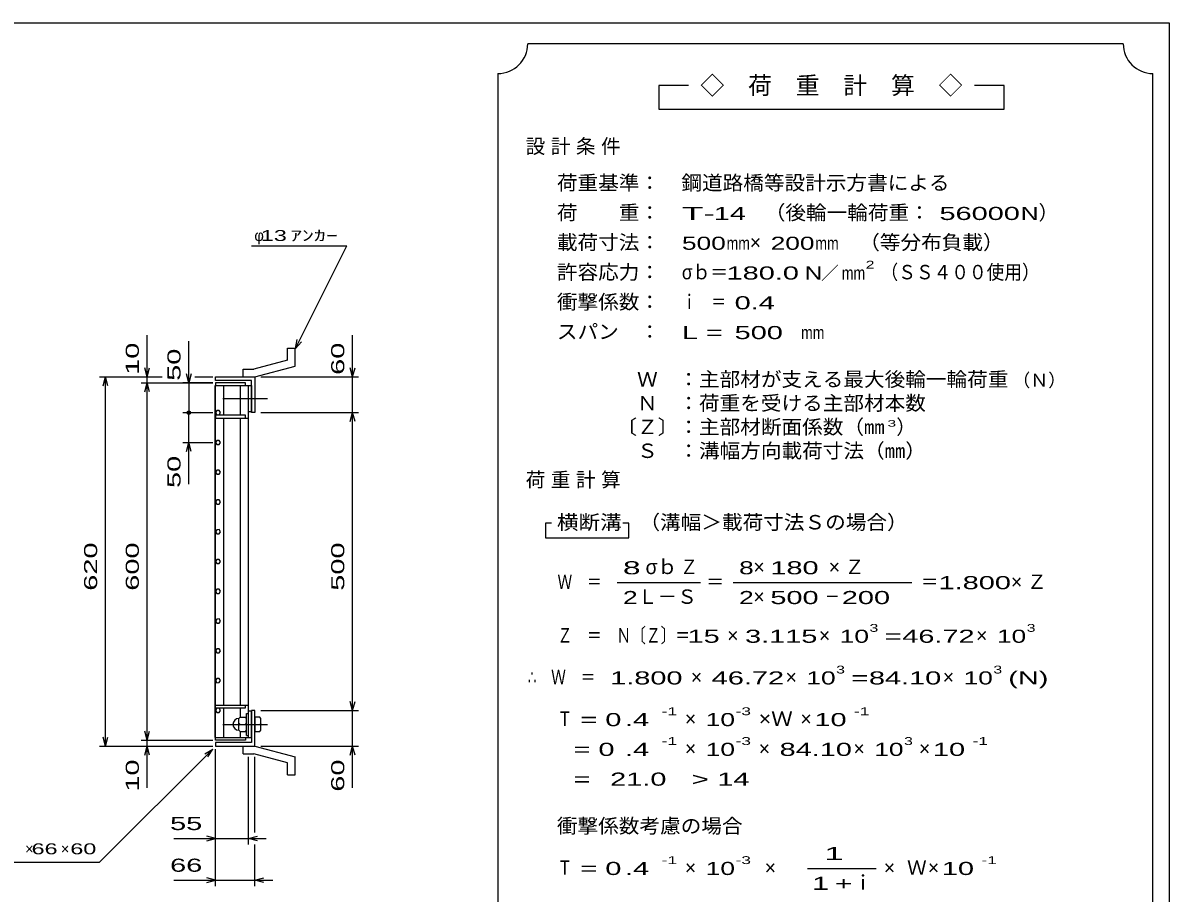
# Model space of a CAD drawing. Units: millimetres, scale not verified. Extents: x -1820 to 1731, y -1282 to 1054.
# Drawn here: x -194 to 1731, y -408 to 1054 of the extents above; entities that cross this region are included whole.
import ezdxf
from ezdxf.enums import TextEntityAlignment as Align

# ---------------------------------------------------------------- set-up
doc = ezdxf.new("R2010")
doc.units = ezdxf.units.MM
doc.header["$LTSCALE"] = 10
doc.linetypes.add('CHAIN', pattern=[18.5, 12, -1.5, 3.5, -1.5])
for name, color, linetype, lineweight in [('0_2', 150, 'Continuous', 25), ('16', 3, 'Continuous', 25), ('19', 6, 'Continuous', 25), ('22', 4, 'Continuous', 25), ('24', 2, 'Continuous', 25)]:
    doc.layers.add(name, color=color, linetype=linetype, lineweight=lineweight)
doc.styles.add('ベクトル', font='')
doc.styles.get('ベクトル').set_extended_font_data('ベクトル')

msp = doc.modelspace()

# ---------------------------------------------------------------- linework, layer by layer
at = {"layer": '0_2'}
for p, q in [((-1729, 1053.5), (1731, 1053.5)), ((1731, 1053.5), (1731, -1146.5))]:
    msp.add_line(p, q, dxfattribs=at)
at = {"layer": '16'}
for p, q in [((129.3, -146.5), (129.3, 444.5)), ((129.3, 444.5), (130, 444.5)), ((180, 449), (130, 449)), ((130, 449), (130, 444.5)), ((130, 444.5), (180, 444.5)), ((130, -146.5), (130, 444.5)), ((130, 444.5), (185, 444.5)), ((143.5, 394.5), (143.5, 444.5)), ((171.5, 394.5), (171.5, 444.5)), ((180, 444.5), (180, 449)), ((185, -146.5), (185, 444.5)), ((185, 444.5), (190, 444.5)), ((190, 444.5), (190, 400.5)), ((131.98, 402.45), (130, 398.97)), ((130, 398.97), (132.02, 395.52)), ((130, 394.5), (130, 390)), ((180, 394.5), (130, 394.5)), ((130, 390), (185, 390)), ((135.98, 402.48), (131.98, 402.45)), ((132.02, 395.52), (136.02, 395.55)), ((138, 399), (135.98, 402.48)), ((136.02, 395.55), (138, 399.03)), ((143.5, -92), (143.5, 390)), ((171.5, -92), (171.5, 390)), ((180, 390), (180, 394.5)), ((190, 400.5), (185, 400.5)), ((131.98, 352.45), (130, 348.97)), ((130, 348.97), (132.02, 345.52)), ((135.98, 352.48), (131.98, 352.45)), ((138, 349), (135.98, 352.48)), ((136.02, 345.55), (138, 349.03)), ((132.02, 345.52), (136.02, 345.55)), ((131.98, 302.45), (130, 298.97)), ((130, 298.97), (132.02, 295.52)), ((135.98, 302.48), (131.98, 302.45)), ((132.02, 295.52), (136.02, 295.55)), ((138, 299), (135.98, 302.48)), ((136.02, 295.55), (138, 299.03)), ((131.98, 252.45), (130, 248.97)), ((135.98, 252.48), (131.98, 252.45)), ((138, 249), (135.98, 252.48)), ((130, 248.97), (132.02, 245.52)), ((132.02, 245.52), (136.02, 245.55)), ((136.02, 245.55), (138, 249.03)), ((131.98, 202.45), (130, 198.97)), ((130, 198.97), (132.02, 195.52)), ((135.98, 202.48), (131.98, 202.45)), ((132.02, 195.52), (136.02, 195.55)), ((138, 199), (135.98, 202.48)), ((136.02, 195.55), (138, 199.03)), ((131.98, 152.45), (130, 148.97)), ((130, 148.97), (132.02, 145.52)), ((135.98, 152.48), (131.98, 152.45)), ((132.02, 145.52), (136.02, 145.55)), ((138, 149), (135.98, 152.48)), ((136.02, 145.55), (138, 149.03)), ((131.98, 102.45), (130, 98.97)), ((130, 98.97), (132.02, 95.52)), ((135.98, 102.48), (131.98, 102.45)), ((138, 99), (135.98, 102.48)), ((136.02, 95.55), (138, 99.03)), ((132.02, 95.52), (136.02, 95.55)), ((131.98, 52.45), (130, 48.97)), ((130, 48.97), (132.02, 45.52)), ((135.98, 52.48), (131.98, 52.45)), ((132.02, 45.52), (136.02, 45.55)), ((138, 49), (135.98, 52.48)), ((136.02, 45.55), (138, 49.03)), ((131.98, 2.45), (130, -1.03)), ((135.98, 2.48), (131.98, 2.45)), ((138, -1), (135.98, 2.48)), ((130, -1.03), (132.02, -4.48)), ((132.02, -4.48), (136.02, -4.45)), ((136.02, -4.45), (138, -0.97)), ((131.98, -47.55), (130, -51.03)), ((130, -51.03), (132.02, -54.48)), ((135.98, -47.52), (131.98, -47.55)), ((132.02, -54.48), (136.02, -54.45)), ((138, -51), (135.98, -47.52)), ((136.02, -54.45), (138, -50.97)), ((130, -96.5), (130, -92)), ((130, -92), (185, -92)), ((180, -96.5), (180, -92)), ((130, -96.5), (180, -96.5)), ((131.98, -97.55), (130, -101.03)), ((130, -101.03), (132.02, -104.48)), ((135.98, -97.52), (131.98, -97.55)), ((132.02, -104.48), (136.02, -104.45)), ((138, -101), (135.98, -97.52)), ((136.02, -104.45), (138, -100.97)), ((143.5, -146.5), (143.5, -96.5)), ((171, -112.5), (169, -114.5)), ((169, -134.5), (169, -114.5)), ((171, -112.5), (180, -112.5)), ((171.5, -111.5), (171.5, -96.5)), ((182, -114.5), (180, -112.5)), ((182, -143), (182, -106)), ((182, -106), (185, -106)), ((190, -102.5), (185, -102.5)), ((185, -143), (185, -106)), ((190, -146.5), (190, -102.5)), ((171, -124.5), (169, -122.5)), ((171, -124.5), (169, -126.5)), ((169, -134.5), (171, -136.5)), ((171, -124.5), (180, -124.5)), ((180, -124.5), (182, -122.5)), ((182, -126.5), (180, -124.5)), ((180, -136.5), (182, -134.5)), ((129.3, -146.5), (130, -146.5)), ((130, -146.5), (180, -146.5)), ((130, -151), (130, -146.5)), ((130, -146.5), (185, -146.5)), ((180, -151), (130, -151)), ((171, -136.5), (180, -136.5)), ((171.5, -146.5), (171.5, -137.5)), ((180, -146.5), (180, -151)), ((182, -143), (185, -143)), ((185, -146.5), (190, -146.5))]:
    msp.add_line(p, q, dxfattribs=at)
at = {"layer": '16', "linetype": 'CHAIN'}
for p, q in [((142, 422.5), (217, 422.5)), ((142, -124.5), (217, -124.5))]:
    msp.add_line(p, q, dxfattribs=at)
at = {"layer": '16'}
msp.add_arc((169, -124.5), 10, 90, 270, dxfattribs=at)
at = {"layer": '19'}
for p, q in [((250.61, 507.12), (263.61, 507.12)), ((250.61, 487.1), (250.61, 507.12)), ((263.61, 477.12), (263.61, 507.12)), ((250.61, 487.1), (194.28, 472.01)), ((175.99, 472.01), (194.28, 472.01)), ((175.99, 459.01), (175.99, 472.01)), ((196, 459), (263.61, 477.12)), ((130, 453), (130, 459)), ((130, 459), (196, 459)), ((190, 453), (130, 453)), ((176, 459), (196, 459)), ((190, 399), (190, 453)), ((196, 459), (196, 399)), ((196, 399), (190, 399)), ((196, -101), (190, -101)), ((190, -101), (190, -155)), ((196, -161), (196, -101)), ((204, -112.5), (196, -112.5)), ((196, -112.5), (196, -136.5)), ((206, -114.5), (204, -112.5)), ((206, -134.5), (206, -114.5)), ((196, -124.5), (204, -124.5)), ((206, -122.5), (204, -124.5)), ((204, -124.5), (206, -126.5)), ((204, -136.5), (206, -134.5)), ((196, -136.5), (204, -136.5)), ((130, -155), (130, -161)), ((190, -155), (130, -155)), ((130, -161), (196, -161)), ((175.99, -174.01), (175.99, -161.01)), ((176, -161), (196, -161)), ((196, -161), (263.61, -179.12)), ((175.99, -174.01), (194.28, -174.01)), ((250.61, -189.1), (194.28, -174.01)), ((250.61, -209.12), (250.61, -189.1)), ((263.61, -209.12), (263.61, -179.12)), ((250.61, -209.12), (263.61, -209.12))]:
    msp.add_line(p, q, dxfattribs=at)
at = {"layer": '22'}
for p, q in [((190, 679), (350, 679)), ((264, 507), (350, 679)), ((15, 459), (15, 529)), ((264, 507), (267, 521.6)), ((360, 459), (360, 529)), ((85, 449), (85, 519)), ((264, 507), (274, 518)), ((15, 459), (11, 474)), ((15, 459), (19, 474)), ((85, 449), (81, 464)), ((89, 464), (85, 449)), ((360, 459), (356, 474)), ((360, 459), (364, 474)), ((-65, 459), (40, 459)), ((-59, 444), (-55, 459)), ((-51, 444), (-55, 459)), ((-55, -161), (-55, 459)), ((5, 459), (40, 459)), ((5, 449), (125, 449)), ((11, 434), (15, 449)), ((15, 449), (15, 459)), ((19, 434), (15, 449)), ((15, -151), (15, 449)), ((125, 449), (75, 449)), ((85, 449), (85, 399)), ((95, 459), (125, 459)), ((95, 459), (125, 459)), ((206, 459), (370, 459)), ((360, 399), (360, 459)), ((75, 399), (125, 399)), ((85, 349), (85, 399)), ((206, 399), (370, 399)), ((356, 384), (360, 399)), ((364, 384), (360, 399)), ((360, -101), (360, 399)), ((75, 349), (125, 349)), ((81, 334), (85, 349)), ((89, 334), (85, 349)), ((85, 279), (85, 349)), ((360, -101), (356, -86)), ((360, -101), (364, -86)), ((206, -101), (370, -101)), ((360, -161), (360, -101)), ((-55, -161), (-59, -146)), ((-55, -161), (-51, -146)), ((5, -151), (125, -151)), ((15, -151), (11, -136)), ((15, -151), (19, -136)), ((15, -161), (15, -151)), ((-65, -161), (125, -161)), ((-65, -356), (125, -166)), ((5, -161), (125, -161)), ((11, -176), (15, -161)), ((19, -176), (15, -161)), ((15, -231), (15, -161)), ((112, -174), (125, -166)), ((117, -179), (125, -166)), ((130, -326), (130, -166)), ((130, -396), (130, -166)), ((206, -161), (370, -161)), ((356, -176), (360, -161)), ((364, -176), (360, -161)), ((360, -231), (360, -161)), ((185, -326), (185, -179)), ((196, -306), (196, -179)), ((60, -316), (130, -316)), ((130, -316), (115, -312)), ((115, -320), (130, -316)), ((130, -316), (185, -316)), ((185, -316), (200, -312)), ((200, -320), (185, -316)), ((185, -316), (215, -316)), ((196, -396), (196, -326)), ((-265, -356), (-65, -356)), ((130, -386), (115, -382)), ((196, -386), (211, -382)), ((60, -386), (130, -386)), ((115, -390), (130, -386)), ((130, -386), (196, -386)), ((211, -390), (196, -386)), ((196, -386), (226, -386))]:
    msp.add_line(p, q, dxfattribs=at)
msp.add_circle((85, 399), 3, dxfattribs=at)
at = {"layer": '24', "color": 4}
for p, q in [((1654, 1018.5), (654, 1018.5)), ((604, 968.5), (604, -581.5)), ((1704, -581.5), (1704, 968.5)), ((924, 948.5), (874, 948.5)), ((874, 948.5), (874, 908.5)), ((1454, 948.5), (1404, 948.5)), ((1454, 908.5), (1454, 948.5)), ((874, 908.5), (1454, 908.5)), ((694, 213.5), (684, 213.5)), ((684, 213.5), (684, 188.5)), ((824, 213.5), (814, 213.5)), ((824, 188.5), (824, 213.5)), ((684, 188.5), (824, 188.5)), ((804, 113.5), (944, 113.5)), ((999, 113.5), (1299, 113.5)), ((1124, -366.5), (1239, -366.5))]:
    msp.add_line(p, q, dxfattribs=at)
for centre, start, end in [((604, 1018.5), 270, 0), ((1704, 1018.5), 180, 270)]:
    msp.add_arc(centre, 50, start, end, dxfattribs=at)

# ---------------------------------------------------------------- texts
at = {"layer": '22', "color": 2, "style": 'ベクトル'}
for s, p in [('φ', (195, 696.5)), ('×', (-190, -333.5)), ('×', (-130, -333.5))]:
    msp.add_text(s, height=18.33, dxfattribs=at).set_placement(p, align=Align.MIDDLE_LEFT)
for s, height, width, p in [(' 13 ', 18.33, 1.6, (195, 696.5)), ('ｱﾝｶｰ', 18.33, 1.6, (255, 696.5)), (' 55 ', 21.99, 1.65, (40, -291)), (' 66 ', 18.33, 1.6, (-190, -333.5)), (' 60 ', 18.33, 1.6, (-125, -333.5)), (' 66 ', 21.99, 1.65, (40, -361))]:
    msp.add_text(s, height=height, dxfattribs=dict(at, width=width)).set_placement(p, align=Align.MIDDLE_LEFT)
at = {"layer": '22', "color": 2, "style": 'ベクトル', "width": 1.65}
for s, p in [(' 10 ', (-10, 449)), (' 50 ', (60, 439)), (' 60 ', (335, 449)), (' 50 ', (60, 259)), (' 620 ', (-80, 86.5)), (' 600 ', (-10, 86.5)), (' 500 ', (335, 86.5)), (' 10 ', (-10, -251)), (' 60 ', (335, -251))]:
    msp.add_text(s, height=21.99, rotation=90, dxfattribs=at).set_placement(p, align=Align.MIDDLE_LEFT)
at = {"layer": '24', "style": 'ベクトル'}
for s, height, p in [('◇\u3000荷\u3000重\u3000計\u3000算\u3000◇', 29.33, (944, 948.5)), ('）', 24.19, (1512, 735)), ('×', 24.19, (1027, 685)), ('／', 21.99, (1146.5, 633.5)), ('（Ｎ）', 21.99, (1468, 453.5)), ('）', 24.19, (1273, 375)), ('σｂ', 24.19, (852, 140)), ('×', 24.19, (1033, 140)), ('Ｌ－Ｓ', 24.19, (839, 90)), ('×', 24.19, (1033, 90)), ('×', 24.19, (989, 25)), ('×', 24.19, (1143, 25)), ('×', 24.19, (1407, 25)), ('×', 24.19, (928, -45)), ('×', 24.19, (1087, -45)), ('×', 24.19, (1351, -45)), ('×', 24.19, (918, -115)), ('×', 24.19, (1112, -115)), ('×', 24.19, (918, -165)), ('×', 24.19, (1042, -165)), ('×', 24.19, (1201, -165)), ('×', 24.19, (1311, -165)), ('×', 24.19, (918, -365)), ('×', 24.19, (1052, -365)), ('×', 24.19, (1252, -365)), ('Ｗ', 24.19, (1291, -365)), ('×', 24.19, (1326, -365)), ('ｉ', 24.19, (1200.5, -390))]:
    msp.add_text(s, height=height, dxfattribs=at).set_placement(p, align=Align.MIDDLE_LEFT)
for s, height, width, p in [('荷重基準：\u3000', 24.19, 1.05, (703, 785)), ('鋼道路橋等設計示方書による', 24.19, 1.05, (912, 785)), ('荷\u3000\u3000重：\u3000', 24.19, 1.05, (703, 735)), ('（後輪一輪荷重：', 24.19, 1.05, (1052, 735)), ('T-', 21.99, 2, (913, 733.5)), (' 14 ', 21.99, 1.65, (953, 733.5)), (' 56000', 21.99, 1.65, (1332, 733.5)), ('N', 21.99, 1.4, (1482, 733.5)), ('載荷寸法：\u3000', 24.19, 1.05, (703, 685)), ('500', 21.99, 1.5, (913, 683.5)), ('200', 21.99, 1.5, (1062, 683.5)), ('\u3000（等分布負載）', 24.19, 1.05, (1176, 685)), ('mm', 21.99, 0.8, (988, 683.5)), ('mm', 21.99, 0.8, (1137, 683.5)), ('許容応力：\u3000', 24.19, 1.05, (703, 635)), ('σｂ＝', 24.19, 0.9, (913, 635)), ('180.0', 21.99, 1.65, (988, 633.5)), ('N', 21.99, 1.4, (1119, 633.5)), ('mm', 21.99, 0.8, (1181.5, 633.5)), ('2', 13.2, 1.5, (1221.5, 647.5)), ('（ＳＳ４００使用）', 24.19, 0.9, (1246.5, 635)), ('衝撃係数：\u3000', 24.19, 1.05, (703, 585)), ('ｉ\u3000＝', 24.19, 0.75, (913, 585)), (' 0.4', 21.99, 1.65, (988, 583.5)), ('スパン\u3000：\u3000', 24.19, 1.05, (703, 535)), ('L =', 21.99, 1.65, (913, 533.5)), (' 500 ', 21.99, 1.65, (988, 533.5)), ('mm', 21.99, 0.8, (1113, 533.5)), ('\u3000Ｗ\u3000：主部材が支える最大後輪一輪荷重', 24.19, 1.05, (803, 455)), ('\u3000Ｎ\u3000：荷重を受ける主部材本数', 24.19, 1.05, (803, 415)), ('〔Ｚ〕：主部材断面係数（㎜', 24.19, 1.05, (803, 375)), ('3', 11, 1.8, (1258, 381)), ('\u3000Ｓ\u3000：溝幅方向載荷寸法（㎜）', 24.19, 1.05, (803, 335)), ('\u3000（溝幅＞載荷寸法Ｓの場合）', 24.19, 1.05, (807, 215)), ('横断溝', 24.19, 1.1, (703, 215)), ('8', 21.99, 1.8, (814, 138.5)), ('Ｚ', 24.19, 0.9, (910, 140)), ('8', 21.99, 1.5, (1009, 138.5)), (' 180 ', 21.99, 1.65, (1048, 138.5)), ('Ｗ\u3000＝', 24.19, 0.75, (704, 115)), ('＝', 24.19, 0.9, (954, 115)), ('＝', 24.19, 0.9, (1314, 115)), ('1.800', 21.99, 1.65, (1344, 113.5)), ('2', 21.99, 1.5, (814, 88.5)), ('2', 21.99, 1.5, (1009, 88.5)), (' 500 ', 21.99, 1.65, (1048, 88.5)), (' 200 ', 21.99, 1.65, (1168, 88.5)), ('－', 24.19, 0.75, (1153, 90)), ('Ｚ\u3000＝\u3000Ｎ〔Ｚ〕＝', 24.19, 0.75, (704, 25)), ('3', 13.2, 1.5, (1228, 37.5)), ('3', 13.2, 1.5, (1492, 37.5)), (' 15 ', 21.99, 1.65, (909, 23.5)), ('3.115', 21.99, 1.65, (1019, 23.5)), ('10', 21.99, 1.5, (1178, 23.5)), ('=', 21.99, 1.7, (1253, 23.5)), ('46.72', 21.99, 1.65, (1283, 23.5)), ('10', 21.99, 1.5, (1442, 23.5)), ('∴\u3000Ｗ\u3000＝', 24.19, 0.75, (654, -45)), (' 1.800', 21.99, 1.65, (779, -46.5)), ('46.72', 21.99, 1.65, (963, -46.5)), ('10', 21.99, 1.5, (1122, -46.5)), ('3', 13.2, 1.5, (1172, -32.5)), ('84.10', 21.99, 1.65, (1227, -46.5)), ('10', 21.99, 1.5, (1386, -46.5)), ('3', 13.2, 1.5, (1436, -32.5)), ('(N)', 21.99, 1.65, (1461, -46.5)), ('=', 21.99, 1.7, (1197, -46.5)), ('-1', 13.2, 1.65, (879, -102.5)), ('-3', 13.2, 1.65, (1003, -102.5)), ('-1', 13.2, 1.65, (1202, -102.5)), ('Ｔ', 24.19, 0.75, (704, -115)), (' = 0', 21.99, 1.65, (729, -116.5)), (' .4 ', 21.99, 1.65, (804, -116.5)), ('10', 21.99, 1.5, (953, -116.5)), ('×Ｗ', 24.19, 1.1, (1042, -115)), (' 10 ', 21.99, 1.65, (1122, -116.5)), ('-1', 13.2, 1.65, (879, -152.5)), ('-3', 13.2, 1.65, (1003, -152.5)), ('3', 13.2, 1.5, (1286, -152.5)), ('-1', 13.2, 1.65, (1401, -152.5)), ('  = 0', 21.99, 1.65, (704, -166.5)), (' .4 ', 21.99, 1.65, (804, -166.5)), ('10', 21.99, 1.5, (953, -166.5)), ('84.10', 21.99, 1.65, (1077, -166.5)), ('10', 21.99, 1.5, (1236, -166.5)), (' 10 ', 21.99, 1.65, (1321, -166.5)), (' 21.0', 21.99, 1.65, (779, -216.5)), ('>', 21.99, 1.7, (929, -216.5)), (' 14 ', 21.99, 1.65, (959, -216.5)), ('  =', 21.99, 1.65, (704, -216.5)), ('衝撃係数考慮の場合', 24.19, 1.05, (703, -295)), ('-1', 13.2, 1.65, (879, -352.5)), ('-3', 13.2, 1.65, (1003, -352.5)), ('-1', 13.2, 1.65, (1416, -352.5)), ('Ｔ', 24.19, 0.75, (704, -365)), (' = 0', 21.99, 1.65, (729, -366.5)), (' .4 ', 21.99, 1.65, (804, -366.5)), ('10', 21.99, 1.5, (953, -366.5)), (' 10 ', 21.99, 1.65, (1336, -366.5))]:
    msp.add_text(s, height=height, dxfattribs=dict(at, width=width)).set_placement(p, align=Align.MIDDLE_LEFT)
at = {"layer": '24', "attachment_point": 4, "style": 'ベクトル'}
for s, insert, char_height in [('\\T1.28;設計条件', (650.5, 845), 24.19), ('\\T1.28;荷重計算', (650.5, 285), 24.19), ('\\T1.42;×Ｚ', (1159.5, 140), 24.19), ('\\T1.42;×Ｚ', (1465.5, 115), 24.19), ('\\T1.25;\\W2;\\~1\\~', (1131.5, -341.5), 21.99), ('\\T1.33;\\W1.75;1+', (1131.5, -391.5), 21.99)]:
    msp.add_mtext(s, dxfattribs=dict(at, insert=insert, char_height=char_height))

doc.saveas('drawing.dxf')
